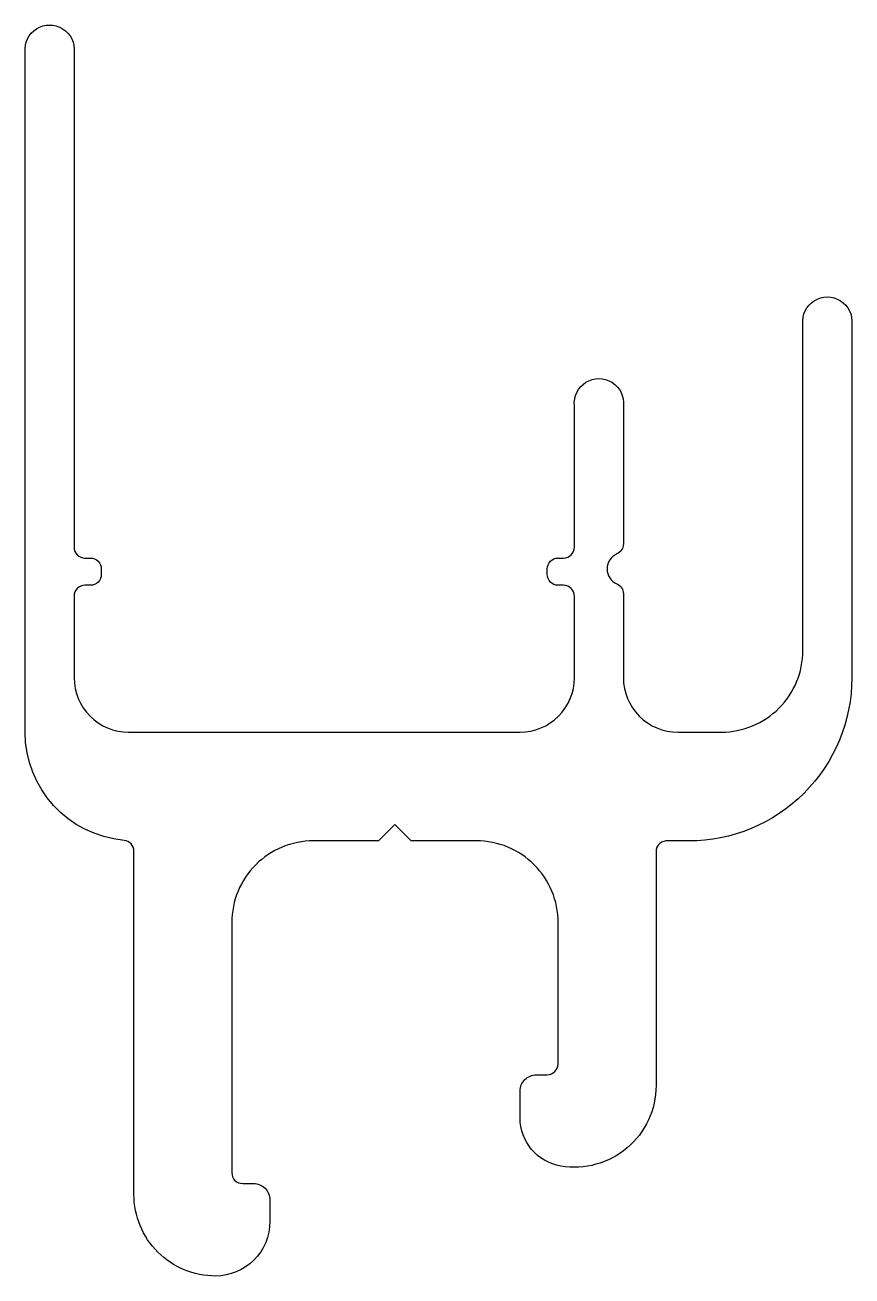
# Model space of a CAD drawing. Extents: x 1422.2 to 1437.4, y -22.7 to 0.3.
import ezdxf

# ---------------------------------------------------------------- set-up
doc = ezdxf.new("R2010")
doc.units = 0
doc.header["$LTSCALE"] = 15
doc.layers.get('0').update_dxf_attribs({"linetype": 'CONTINUOUS'})

msp = doc.modelspace()

# ---------------------------------------------------------------- linework, layer by layer
msp.add_lwpolyline([(1424.162, -14.889, 0.387795), (1423.981, -14.69, -0.387795), (1422.162, -12.699), (1422.162, -0.199, -1.111111), (1423.062, -0.199), (1423.062, -9.299, 0.414214), (1423.262, -9.499), (1423.362, -9.499, -0.414214), (1423.562, -9.699), (1423.562, -9.799, -0.414214), (1423.362, -9.999), (1423.262, -9.999, 0.414214), (1423.062, -10.199), (1423.062, -11.699, 0.414214), (1424.062, -12.699), (1431.262, -12.699, 0.414214), (1432.262, -11.699), (1432.262, -10.199, 0.414214), (1432.062, -9.999), (1431.962, -9.999, -0.414214), (1431.762, -9.799), (1431.762, -9.699, -0.414214), (1431.962, -9.499), (1432.062, -9.499, 0.414214), (1432.262, -9.299), (1432.262, -6.699, -1.111111), (1433.162, -6.699), (1433.162, -9.24, -0.298217), (1433.042, -9.424, 0.654654), (1433.042, -9.974, -0.298217), (1433.162, -10.157), (1433.162, -11.699, 0.414214), (1434.162, -12.699), (1434.962, -12.699, 0.414214), (1436.462, -11.199), (1436.462, -5.199, -1.111111), (1437.362, -5.199), (1437.362, -11.7, -0.414214), (1434.362, -14.7), (1433.987, -14.7, 0.451416), (1433.762, -14.899), (1433.762, -19.199, -0.464153), (1432.012, -20.678, -0.365977), (1431.262, -19.79), (1431.262, -19.299, -0.414214), (1431.562, -18.999), (1431.762, -18.999, 0.414214), (1431.962, -18.799), (1431.962, -16.199, 0.414214), (1430.462, -14.699), (1429.262, -14.699), (1428.962, -14.399), (1428.662, -14.699), (1427.462, -14.699, 0.414214), (1425.962, -16.199), (1425.962, -20.799, 0.414214), (1426.162, -20.999), (1426.362, -20.999, -0.414214), (1426.662, -21.299), (1426.662, -21.699, -0.414214), (1425.662, -22.699, -0.414214), (1424.162, -21.199)], format="xyb", close=True)

doc.saveas('drawing.dxf')
